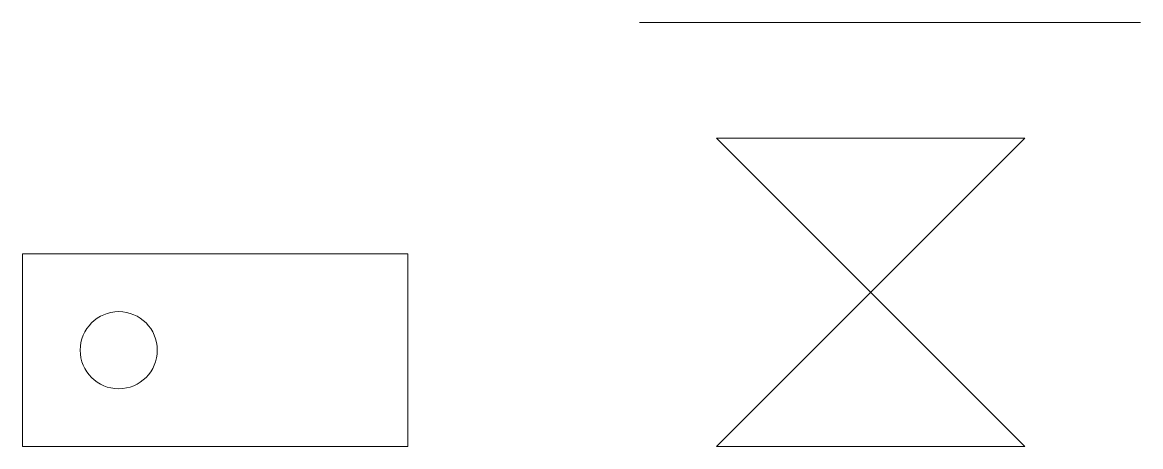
# Model space of a CAD drawing. Header units: millimetres. Extents: x 0 to 290, y 0 to 110.
import ezdxf

# ---------------------------------------------------------------- set-up
doc = ezdxf.new("R2010")
doc.units = ezdxf.units.MM
doc.header["$MEASUREMENT"] = 0
doc.layers.get('0').update_dxf_attribs({"linetype": 'CONTINUOUS', "lineweight": 0})

msp = doc.modelspace()

# ---------------------------------------------------------------- linework, layer by layer
at = {"lineweight": 0}
for p, q in [((160, 110), (260, 110)), ((210, 110), (290, 110))]:
    msp.add_line(p, q, dxfattribs=at)
for points in [[(180, 0), (260, 80), (180, 80), (260, 0)], [(0, 0), (100, 0), (100, 50), (0, 50)]]:
    msp.add_lwpolyline(points, close=True, dxfattribs=at)
msp.add_circle((25, 25), 10, dxfattribs=at)

doc.saveas('drawing.dxf')
